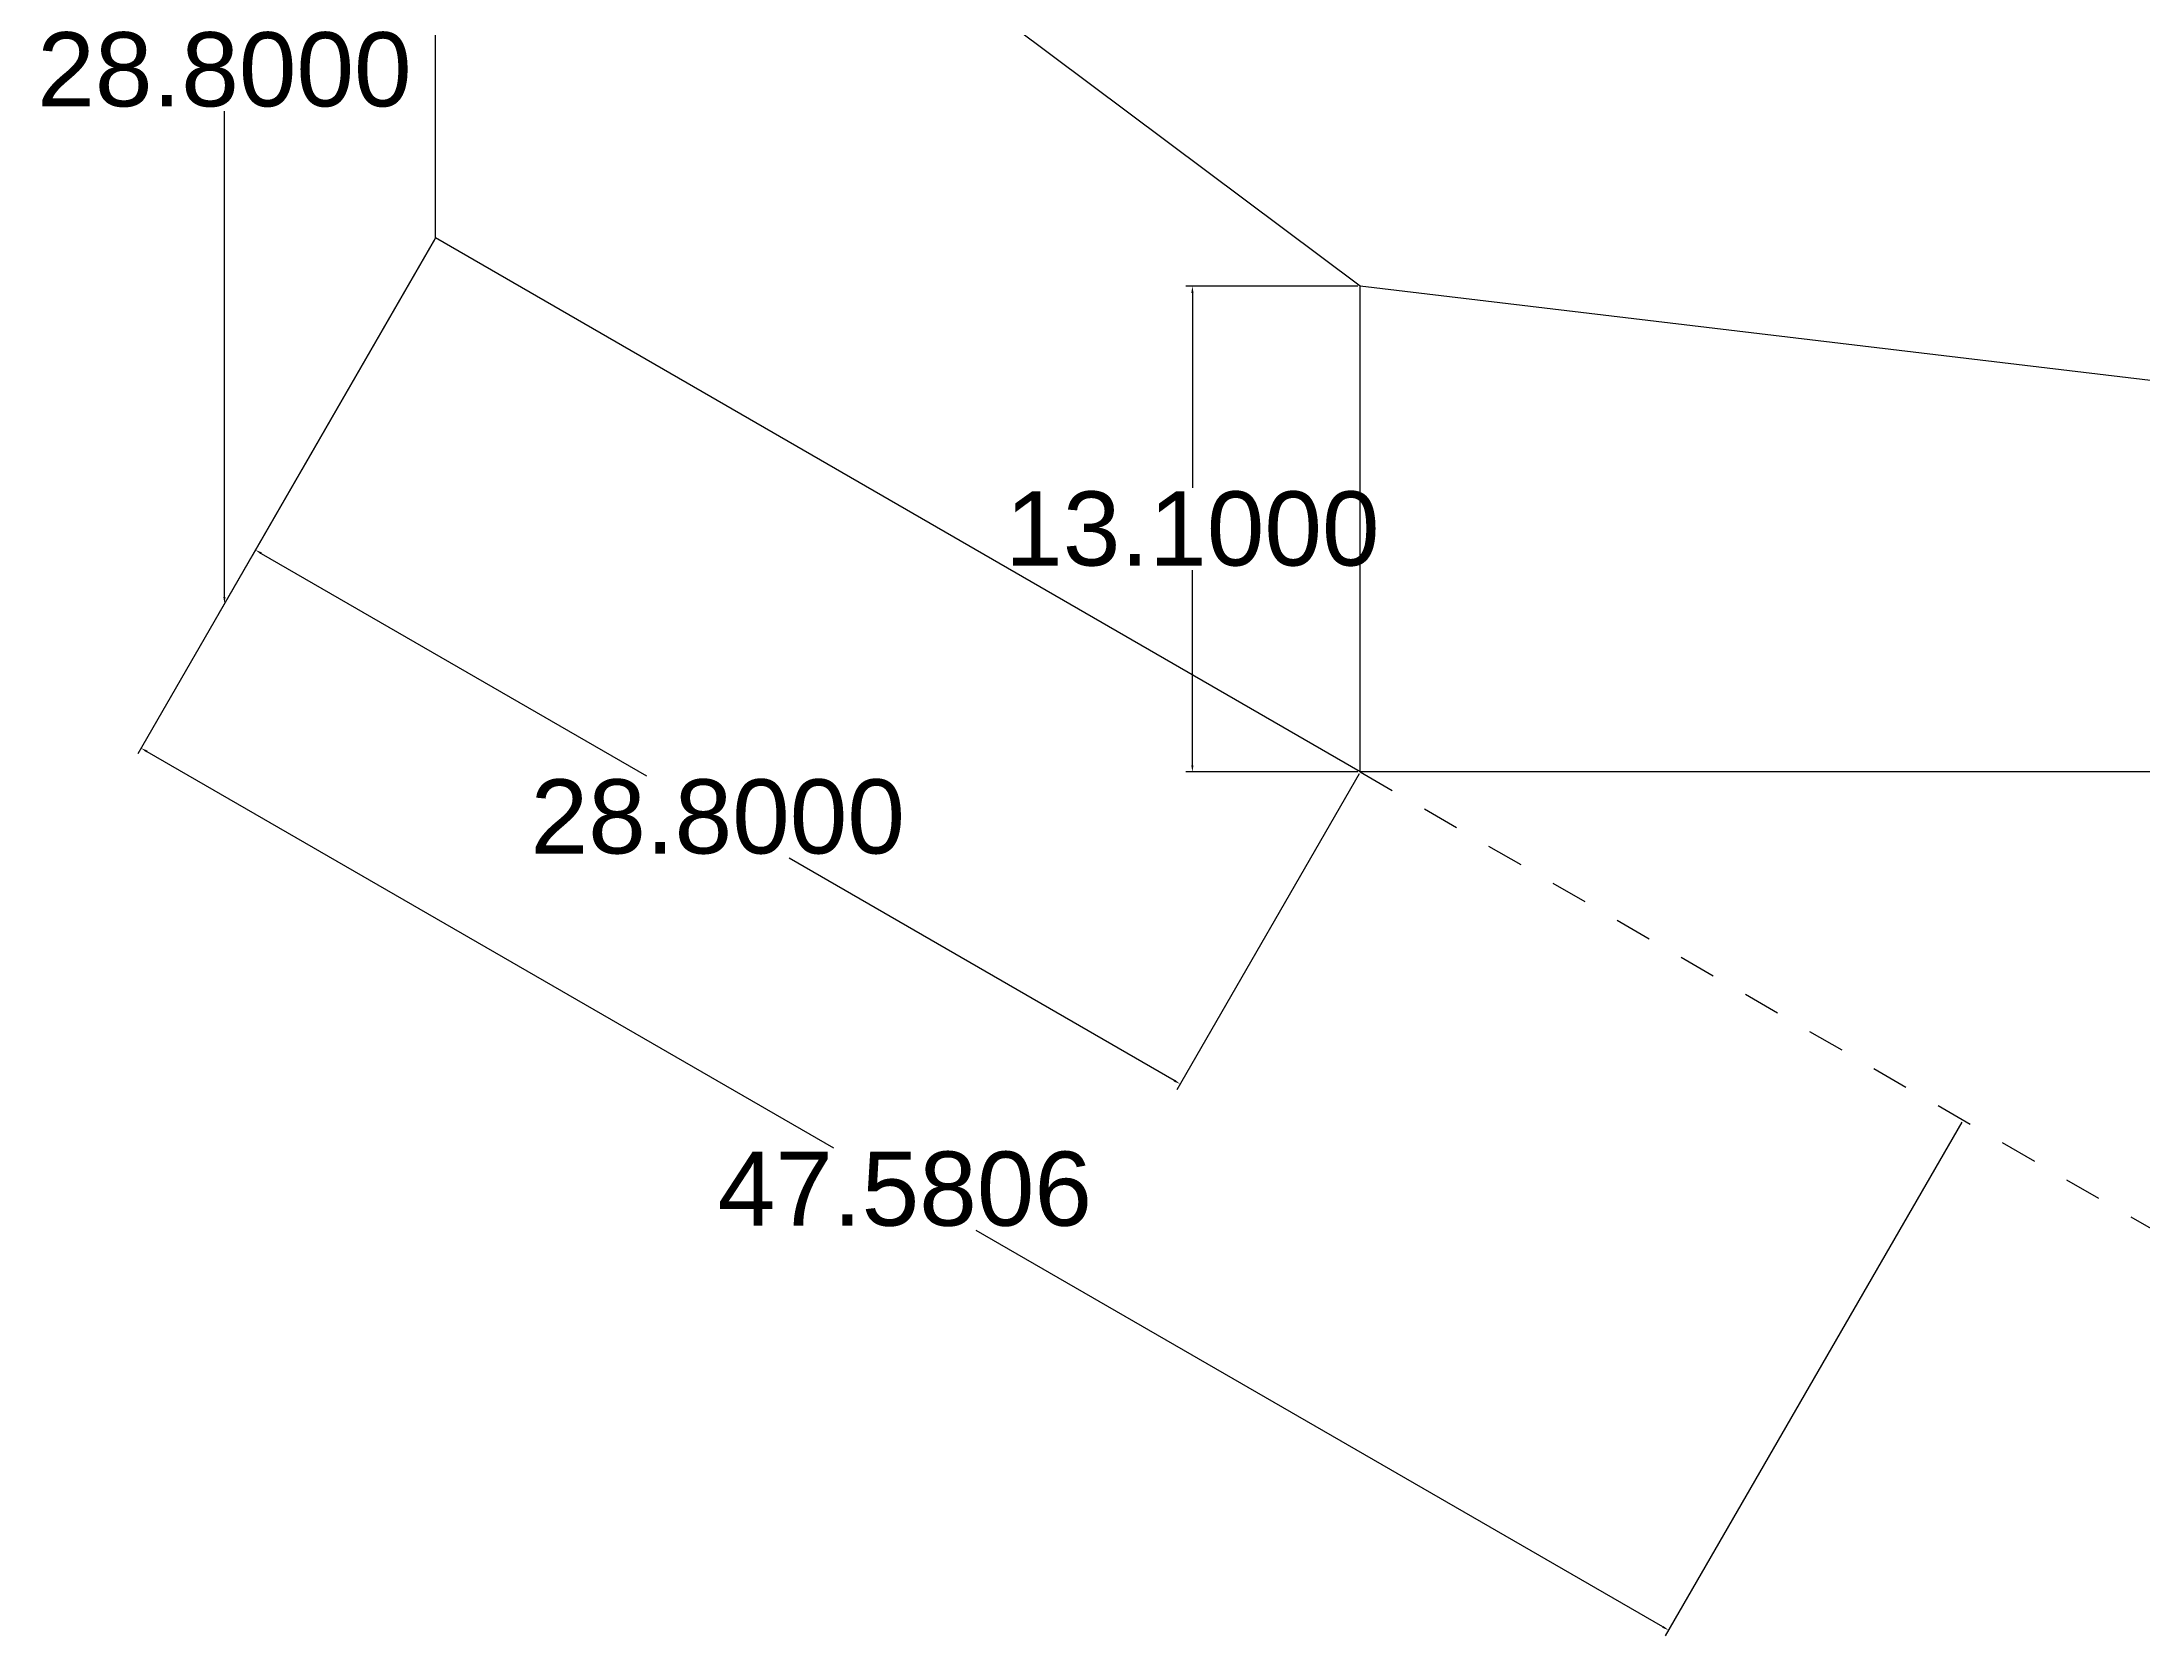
# Model space of a CAD drawing. Header units: millimetres. Extents: x 2399 to 3280, y 1312 to 2501.
# Drawn here: x 2473.8 to 2530.4, y 2167.9 to 2210.9 of the extents above; entities that cross this region are included whole.
import ezdxf

# ---------------------------------------------------------------- set-up
doc = ezdxf.new("R2010")
doc.units = ezdxf.units.MM
doc.linetypes.add('JIS_02_1.0', pattern=[2, 1, -1])
doc.styles.get("Standard").update_dxf_attribs({"font": 'arial.ttf', "height": 2})
doc.dimstyles.get("Standard").update_dxf_attribs({"dimtxt": 0.18, "dimasz": 0.18, "dimexe": 0.18, "dimexo": 0.0625, "dimgap": 0.09, "dimtad": 0, "dimtih": 1, "dimtoh": 1, "dimdec": 4, "dimzin": 0, "dimdsep": 46, "dimtxsty": 'Standard', "dimcen": 0.09, "dimadec": 0, "dimazin": 0, "dimtfac": 1, "dimtdec": 4, "dimtofl": 0, "dimtmove": 0, "dimatfit": 3, "dimfxl": 1, "dimtolj": 1, "dimtzin": 0, "dimarcsym": 0})

# ---------------------------------------------------------------- blocks, each defined once
blk = doc.blocks.new('*D10')
at = {"color": 0, "lineweight": -2, "transparency": 16777216}
for p, q in [((2509.265, 2204.305), (2504.621, 2204.305)), ((2504.801, 2204.125), (2504.801, 2198.867)), ((2504.801, 2191.385), (2504.801, 2196.643)), ((2509.265, 2191.205), (2504.621, 2191.205))]:
    blk.add_line(p, q, dxfattribs=at)
at = {"color": 0, "transparency": 16777216}
for points in [[(2504.771, 2204.125), (2504.831, 2204.125), (2504.801, 2204.305)], [(2504.771, 2191.385), (2504.831, 2191.385), (2504.801, 2191.205)]]:
    blk.add_solid(points, dxfattribs=at)
at = {"layer": 'Defpoints', "color": 0, "transparency": 16777216}
for p in [(2504.801, 2204.305), (2509.327, 2204.305), (2509.327, 2191.205)]:
    blk.add_point(p, dxfattribs=at)
at = {"color": 0, "transparency": 16777216, "insert": (2504.801, 2197.755), "char_height": 2, "attachment_point": 5}
blk.add_mtext('\\A1;13.1000', dxfattribs=at)
blk = doc.blocks.new('*D13')
at = {"color": 0, "lineweight": -2, "transparency": 16777216}
for p, q in [((2484.355, 2205.551), (2479.437, 2197.033)), ((2479.683, 2197.099), (2490.073, 2191.1)), ((2509.296, 2191.151), (2504.378, 2182.633)), ((2504.312, 2182.879), (2493.922, 2188.878))]:
    blk.add_line(p, q, dxfattribs=at)
at = {"color": 0, "transparency": 16777216}
for points in [[(2479.698, 2197.125), (2479.668, 2197.073), (2479.527, 2197.189)], [(2504.327, 2182.905), (2504.297, 2182.853), (2504.468, 2182.789)]]:
    blk.add_solid(points, dxfattribs=at)
at = {"layer": 'Defpoints', "color": 0, "transparency": 16777216}
for p in [(2484.386, 2205.605), (2509.327, 2191.205), (2504.468, 2182.789)]:
    blk.add_point(p, dxfattribs=at)
at = {"color": 0, "transparency": 16777216, "insert": (2491.998, 2189.989), "char_height": 2, "attachment_point": 5}
blk.add_mtext('\\A1;28.8000', dxfattribs=at)
blk = doc.blocks.new('*D14')
at = {"color": 0, "lineweight": -2, "transparency": 16777216}
for p, q in [((2484.355, 2205.551), (2476.351, 2191.689)), ((2476.597, 2191.755), (2495.12, 2181.061)), ((2525.561, 2181.761), (2517.557, 2167.899)), ((2517.491, 2168.145), (2498.969, 2178.839))]:
    blk.add_line(p, q, dxfattribs=at)
at = {"color": 0, "transparency": 16777216}
for points in [[(2476.612, 2191.781), (2476.582, 2191.729), (2476.441, 2191.845)], [(2517.506, 2168.17), (2517.476, 2168.119), (2517.647, 2168.055)]]:
    blk.add_solid(points, dxfattribs=at)
at = {"layer": 'Defpoints', "color": 0, "transparency": 16777216}
for p in [(2484.386, 2205.605), (2476.441, 2191.845), (2525.592, 2181.815)]:
    blk.add_point(p, dxfattribs=at)
at = {"color": 0, "transparency": 16777216, "insert": (2497.044, 2179.95), "char_height": 2, "attachment_point": 5}
blk.add_mtext('\\A1;47.5806', dxfattribs=at)
blk = doc.blocks.new('*D36')
at = {"color": 0, "lineweight": -2, "transparency": 16777216}
for p, q in [((2484.323, 2234.297), (2478.51, 2224.228)), ((2478.69, 2224.36), (2478.69, 2211.251)), ((2478.69, 2195.92), (2478.69, 2209.029)), ((2484.323, 2205.497), (2478.51, 2195.428))]:
    blk.add_line(p, q, dxfattribs=at)
at = {"color": 0, "transparency": 16777216}
for points in [[(2478.66, 2224.36), (2478.72, 2224.36), (2478.69, 2224.54)], [(2478.66, 2195.92), (2478.72, 2195.92), (2478.69, 2195.74)]]:
    blk.add_solid(points, dxfattribs=at)
at = {"layer": 'Defpoints', "color": 0, "transparency": 16777216}
for p in [(2484.386, 2234.405), (2484.386, 2205.605), (2478.69, 2195.74)]:
    blk.add_point(p, dxfattribs=at)
at = {"color": 0, "transparency": 16777216, "insert": (2478.69, 2210.14), "char_height": 2, "attachment_point": 5}
blk.add_mtext('\\A1;28.8000', dxfattribs=at)

msp = doc.modelspace()

# ---------------------------------------------------------------- linework, layer by layer
for p, q in [((2484.38585, 2205.6051), (2484.38585, 2234.4051)), ((2509.32738, 2204.3051), (2494.08533, 2215.7051)), ((2484.38585, 2205.6051), (2480.77339, 2199.34814)), ((2509.32738, 2191.2051), (2484.38585, 2205.6051)), ((2509.32738, 2191.2051), (2509.32738, 2204.3051)), ((2535.30814, 2201.2051), (2509.32738, 2204.3051)), ((2535.30814, 2191.2051), (2509.32738, 2191.2051))]:
    msp.add_line(p, q)
at = {"color": 7, "linetype": 'JIS_02_1.0', "true_color": 0xffffff}
msp.add_line((2509.32738, 2191.2051), (2541.85626, 2172.42454), dxfattribs=at)

# ---------------------------------------------------------------- dimensions: what is measured, and where the dimension line sits
at = {"color": 152, "true_color": 0x2776bb}
for base, p1, p2, picture, middle in [((2478.69035, 2195.74021), (2484.38585, 2234.4051), (2484.38585, 2205.6051), '*D36', (2478.69035, 2210.14021)), ((2504.80117, 2204.3051), (2509.32738, 2191.2051), (2509.32738, 2204.3051), '*D10', (2504.80117, 2197.7551))]:
    dim = msp.add_linear_dim(base=base, p1=p1, p2=p2, angle=90, dimstyle='Standard', dxfattribs=at)
    dim.commit()
    dim.dimension.update_dxf_attribs({"geometry": picture, "text_midpoint": middle})
for p1, p2, distance, picture, middle in [((2525.59182, 2181.81482), (2484.38585, 2205.6051), 15.88904, '*D14', (2497.04432, 2179.94965)), ((2484.38585, 2205.6051), (2509.32738, 2191.2051), -9.71818, '*D13', (2491.99753, 2189.98891))]:
    dim = msp.add_aligned_dim(p1=p1, p2=p2, distance=distance, dimstyle='Standard', dxfattribs=at)
    dim.commit()
    dim.dimension.update_dxf_attribs({"geometry": picture, "text_midpoint": middle})

doc.saveas('drawing.dxf')
